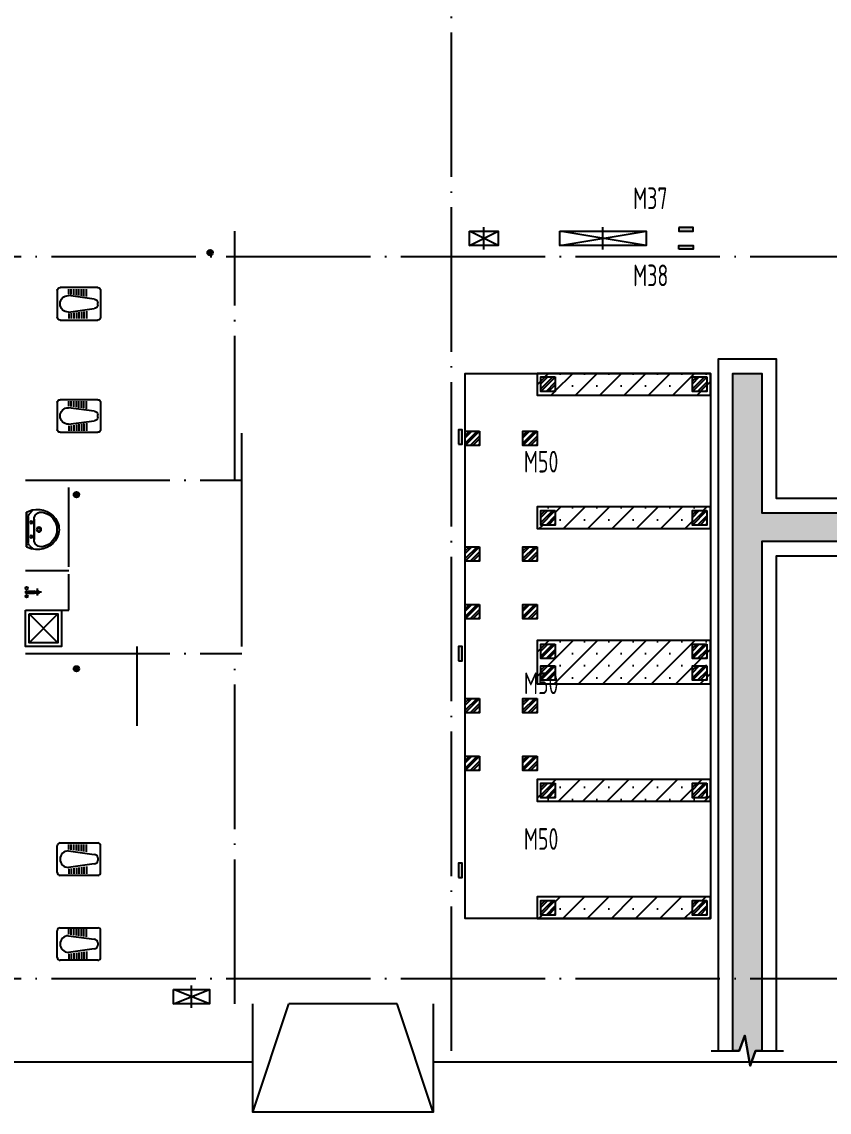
# Model space of a CAD drawing. Extents: x 93518 to 937116, y -359949 to 58022.
# Drawn here: x 725905 to 737088, y -107294 to -92196 of the extents above; entities that cross this region are included whole.
import ezdxf

# ---------------------------------------------------------------- set-up
doc = ezdxf.new("R2010")
doc.units = 0
doc.header["$LTSCALE"] = 1000
doc.header["$MEASUREMENT"] = 0
doc.linetypes.add('DOTE', pattern=[2.42, 2, -0.2, 0.02, -0.2])
doc.layers.get('0').update_dxf_attribs({"linetype": 'CONTINUOUS'})
for name, color, linetype in [('5', 3, 'CONTINUOUS'), ('DIM_SYMB', 3, 'CONTINUOUS'), ('DOTE', 8, 'DOTE'), ('G沟道', 4, 'CONTINUOUS'), ('PUB_TEXT', 7, 'CONTINUOUS'), ('STAIR', 2, 'CONTINUOUS'), ('water', 2, 'CONTINUOUS'), ('WINDOW', 4, 'CONTINUOUS'), ('排水', 25, 'CONTINUOUS'), ('洁具', 253, 'CONTINUOUS'), ('设备层', 8, 'CONTINUOUS'), ('设备间', 13, 'CONTINUOUS')]:
    doc.layers.add(name, color=color, linetype=linetype)
doc.styles.add('DIM_FONT', font='simplex.shx', dxfattribs={"width": 0.7, "bigfont": 'gbcbig.shx'})
doc.styles.get("Standard").update_dxf_attribs({"font": 'GBENOR', "bigfont": 'GBCBIG'})
doc.styles.add('TSSD_Rein', font='Tssdeng.shx', dxfattribs={"width": 0.7, "bigfont": 'tssdchn.shx'})

# ---------------------------------------------------------------- blocks, each defined once
blk = doc.blocks.new('$plan$00002219')
at = {"layer": '5', "color": 7, "linetype": 'Continuous'}
for p, q in [((-225, 40), (-225, 560)), ((185, 600), (-185, 600)), ((-115, 157), (-66, 513)), ((-17, 560), (17, 560)), ((66, 513), (115, 157)), ((225, 560), (225, 40)), ((-101, 405), (-205, 405)), ((-106, 370), (-205, 370)), ((-111, 335), (-205, 335)), ((101, 405), (205, 405)), ((106, 370), (205, 370)), ((111, 335), (205, 335)), ((-115, 300), (-205, 300)), ((-120, 265), (-205, 265)), ((-125, 230), (-205, 230)), ((-130, 195), (-205, 195)), ((-135, 160), (-205, 160)), ((115, 300), (205, 300)), ((120, 265), (205, 265)), ((125, 230), (205, 230)), ((130, 195), (205, 195)), ((135, 160), (205, 160)), ((185, 0), (-185, 0))]:
    blk.add_line(p, q, dxfattribs=at)
for centre, start, end in [((-185, 560), 90, 180), ((185, 560), 0, 90), ((-185, 40), 180, 270), ((185, 40), 270, 0)]:
    blk.add_arc(centre, 40, start, end, dxfattribs=at)
for centre, major_axis, ratio, start_param, end_param in [((-17, 513), (-48.6, 0), 0.967078, 4.712394, 6.28319), ((17, 513), (-48.6, 0), 0.967079, 3.141597, 4.712394), ((0, 157), (0, -117), 0.982906, 4.712385, 6.283181), ((0, 157), (0, -117), 0.982906, 6.283179, 7.853975)]:
    blk.add_ellipse(centre, major_axis=major_axis, ratio=ratio, start_param=start_param, end_param=end_param, dxfattribs=at)
blk = doc.blocks.new('_E13BKY')
blk.add_blockref('$plan$00002219', (316, 43))
at = {"flags": 9}
for tag in ['XSIZE', 'YSIZE']:
    blk.add_attdef(tag, (0, 0), '', height=0.5, dxfattribs=at)
blk = doc.blocks.new('_E0XHE')
at = {"xscale": -1, "rotation": 180}
blk.add_blockref('_E13BKY', (6, 601), dxfattribs=at)
at = {"style": 'DIM_FONT', "width": 0.8, "flags": 9}
for tag in ['XSIZE', 'YSIZE']:
    blk.add_attdef(tag, (0, 0), '', height=0.5, dxfattribs=at)
blk = doc.blocks.new('M_E6')
for p, q in [((240, 0), (-240, 0)), ((-237, 0), (239, 0)), ((240, 0), (270, -79)), ((-213, -36), (-271, -91)), ((-240, 0), (-270, -79)), ((-179, -23), (181, -23)), ((141, -105), (-141, -105)), ((-141, -105), (141, -105)), ((217, -37), (274, -95))]:
    blk.add_line(p, q)
for centre, radius in [((-99, -65), 16.3), ((2, -172), 31.6), ((2, -172), 23), ((101, -65), 16.3)]:
    blk.add_circle(centre, radius)
for centre, radius, start, end in [((28, -152), 307, 166.1751, 244.7296), ((-141, -205), 100, 90, 190.5602), ((-179, -73), 50, 90, 133.181), ((-28, -152), 307, 297.0639, 13.8249), ((141, -205), 100, 349.4398, 90), ((181, -73), 50, 44.5607, 90), ((0, -179), 243, 190.5602, 349.4398), ((0, -201), 250, 245.8071, 296.4628), ((28, -152), 307, 266.589, 266.5936)]:
    blk.add_arc(centre, radius, start, end)
at = {"width": 0.8, "flags": 9}
for tag in ['XSIZE', 'YSIZE']:
    blk.add_attdef(tag, (0, 0), '', height=0.5, dxfattribs=at)
blk = doc.blocks.new('A$C429848E1')
at = {"layer": 'water'}
h = blk.add_hatch(dxfattribs=at)
h.set_pattern_fill('ANSI31', color=256, scale=20, style=0)
h.set_pattern_definition([(45, (-228444.69, -85757.866), (-22.4506403, 22.4506403), [])])
edge = h.paths.add_edge_path()
edge.add_arc((75, 75), 75, 0, 360)
blk.add_circle((75, 75), 75, dxfattribs=at)
blk = doc.blocks.new('A$C04BF5457')
h = blk.add_hatch()
h.set_pattern_fill('DOTS', color=8, scale=50, style=0)
h.set_pattern_definition([(0, (-247127.87, -30582.82), (39.6875, 79.375), [0, -79.375])])
h.paths.add_polyline_path([(87, 0), (0, 0), (0, 9380), (400, 9380), (400, 7450), (21270, 7450), (21270, 7050), (400, 7050), (400, 0), (312, 0), (238, -210), (164, 210)])
at = {"layer": 'DIM_SYMB'}
blk.add_lwpolyline([(-300, 0), (87, 0), (164, 210), (238, -210), (312, 0), (700, 0)], dxfattribs=at)
at = {"layer": 'G沟道', "color": 8}
blk.add_lwpolyline([(-200, 0), (-200, 9580), (600, 9580), (600, 7650), (21470, 7650), (21470, 6850), (600, 6850), (600, 0)], dxfattribs=at)
at = {"layer": 'G沟道'}
blk.add_lwpolyline([(87, 0), (0, 0), (0, 9380), (400, 9380), (400, 7450), (21270, 7450), (21270, 7050), (400, 7050), (400, 0), (312, 0), (238, -210), (164, 210)], close=True, dxfattribs=at)
blk = doc.blocks.new('A$C1F59260A')
h = blk.add_hatch()
h.set_pattern_fill('SACNCR', color=8, scale=200, style=0)
h.set_pattern_definition([(45, (-244417.87, -32412.82), (-168.3798, 168.3798), []), (45, (-244249.49, -32412.82), (-168.3798, 168.3798), [0, -238.125])])
h.paths.add_polyline_path([(2400, 0), (2400, 300), (0, 300), (0, 0)])
h.paths.add_polyline_path([(250, 50), (50, 50), (50, 250), (250, 250)], flags=16)
h.paths.add_polyline_path([(2150, 250), (2350, 250), (2350, 50), (2150, 50)], flags=16)
h.paths.add_polyline_path([(0, 1925), (0, 1625), (2400, 1625), (2400, 1925)])
h.paths.add_polyline_path([(250, 1675), (50, 1675), (50, 1875), (250, 1875)], flags=16)
h.paths.add_polyline_path([(2150, 1875), (2350, 1875), (2350, 1675), (2150, 1675)], flags=16)
h.paths.add_polyline_path([(0, 3850), (0, 3250), (2400, 3250), (2400, 3850)])
h.paths.add_polyline_path([(2150, 3800), (2350, 3800), (2350, 3600), (2150, 3600)], flags=16)
h.paths.add_polyline_path([(2150, 3500), (2350, 3500), (2350, 3300), (2150, 3300)], flags=16)
h.paths.add_polyline_path([(250, 3600), (50, 3600), (50, 3800), (250, 3800)], flags=16)
h.paths.add_polyline_path([(250, 3500), (250, 3300), (50, 3300), (50, 3500)], flags=16)
h.paths.add_polyline_path([(0, 5700), (0, 5400), (2400, 5400), (2400, 5700)])
h.paths.add_polyline_path([(250, 5450), (50, 5450), (50, 5650), (250, 5650)], flags=16)
h.paths.add_polyline_path([(2150, 5650), (2350, 5650), (2350, 5450), (2150, 5450)], flags=16)
h.paths.add_polyline_path([(0, 7550), (0, 7250), (2400, 7250), (2400, 7550)])
h.paths.add_polyline_path([(2150, 7500), (2350, 7500), (2350, 7300), (2150, 7300)], flags=16)
h.paths.add_polyline_path([(250, 7500), (250, 7300), (50, 7300), (50, 7500)], flags=16)
h = blk.add_hatch()
h.set_pattern_fill('金属', color=8, scale=30, style=0)
h.set_pattern_definition([(45, (-244417.866, -25162.82), (-53.033009, 53.033009), []), (45, (-244382.51, -25162.82), (-53.033009, 53.033009), [])])
h.paths.add_polyline_path([(250, 7500), (250, 7300), (50, 7300), (50, 7500)])
h = blk.add_hatch()
h.set_pattern_fill('金属', color=8, scale=30, style=0)
h.set_pattern_definition([(45, (-242317.866, -25162.82), (-53.033009, 53.033009), []), (45, (-242282.51, -25162.82), (-53.033009, 53.033009), [])])
h.paths.add_polyline_path([(2350, 7500), (2350, 7300), (2150, 7300), (2150, 7500)])
h = blk.add_hatch()
h.set_pattern_fill('金属', color=8, scale=30, style=0)
h.set_pattern_definition([(45, (-245467.866, -25912.82), (-53.033009, 53.033009), []), (45, (-245432.51, -25912.82), (-53.033009, 53.033009), [])])
h.paths.add_polyline_path([(-800, 6750), (-800, 6550), (-1000, 6550), (-1000, 6750)])
h = blk.add_hatch()
h.set_pattern_fill('金属', color=8, scale=30, style=0)
h.set_pattern_definition([(45, (-244667.866, -25912.82), (-53.033009, 53.033009), []), (45, (-244632.51, -25912.82), (-53.033009, 53.033009), [])])
h.paths.add_polyline_path([(0, 6750), (0, 6550), (-200, 6550), (-200, 6750)])
h = blk.add_hatch()
h.set_pattern_fill('金属', color=8, scale=30, style=0)
h.set_pattern_definition([(45, (-244417.87, -27012.82), (-53.033009, 53.033009), []), (45, (-244382.51, -27012.82), (-53.033009, 53.033009), [])])
h.paths.add_polyline_path([(250, 5650), (250, 5450), (50, 5450), (50, 5650)])
h = blk.add_hatch()
h.set_pattern_fill('金属', color=8, scale=30, style=0)
h.set_pattern_definition([(45, (-242317.87, -27012.82), (-53.033009, 53.033009), []), (45, (-242282.51, -27012.82), (-53.033009, 53.033009), [])])
h.paths.add_polyline_path([(2350, 5650), (2350, 5450), (2150, 5450), (2150, 5650)])
h = blk.add_hatch()
h.set_pattern_fill('金属', color=8, scale=30, style=0)
h.set_pattern_definition([(45, (-245467.866, -27512.82), (-53.033009, 53.033009), []), (45, (-245432.51, -27512.82), (-53.033009, 53.033009), [])])
h.paths.add_polyline_path([(-800, 5150), (-800, 4950), (-1000, 4950), (-1000, 5150)])
h = blk.add_hatch()
h.set_pattern_fill('金属', color=8, scale=30, style=0)
h.set_pattern_definition([(45, (-244667.866, -27512.82), (-53.033009, 53.033009), []), (45, (-244632.51, -27512.82), (-53.033009, 53.033009), [])])
h.paths.add_polyline_path([(0, 5150), (0, 4950), (-200, 4950), (-200, 5150)])
h = blk.add_hatch()
h.set_pattern_fill('金属', color=8, scale=30, style=0)
h.set_pattern_definition([(45, (-245467.866, -28312.82), (-53.033009, 53.033009), []), (45, (-245432.51, -28312.82), (-53.033009, 53.033009), [])])
h.paths.add_polyline_path([(-800, 4350), (-800, 4150), (-1000, 4150), (-1000, 4350)])
h = blk.add_hatch()
h.set_pattern_fill('金属', color=8, scale=30, style=0)
h.set_pattern_definition([(45, (-244667.866, -28312.82), (-53.033009, 53.033009), []), (45, (-244632.51, -28312.82), (-53.033009, 53.033009), [])])
h.paths.add_polyline_path([(0, 4350), (0, 4150), (-200, 4150), (-200, 4350)])
h = blk.add_hatch()
h.set_pattern_fill('金属', color=8, scale=30, style=0)
h.set_pattern_definition([(45, (-244417.866, -28862.82), (-53.033009, 53.033009), []), (45, (-244382.51, -28862.82), (-53.033009, 53.033009), [])])
h.paths.add_polyline_path([(250, 3800), (250, 3600), (50, 3600), (50, 3800)])
h = blk.add_hatch()
h.set_pattern_fill('金属', color=8, scale=30, style=0)
h.set_pattern_definition([(45, (-242317.866, -28862.82), (-53.033009, 53.033009), []), (45, (-242282.51, -28862.82), (-53.033009, 53.033009), [])])
h.paths.add_polyline_path([(2350, 3800), (2350, 3600), (2150, 3600), (2150, 3800)])
h = blk.add_hatch()
h.set_pattern_fill('金属', color=8, scale=30, style=0)
h.set_pattern_definition([(45, (-244417.866, -29162.82), (-53.033009, 53.033009), []), (45, (-244382.51, -29162.82), (-53.033009, 53.033009), [])])
h.paths.add_polyline_path([(250, 3500), (250, 3300), (50, 3300), (50, 3500)])
h = blk.add_hatch()
h.set_pattern_fill('金属', color=8, scale=30, style=0)
h.set_pattern_definition([(45, (-242317.866, -29162.82), (-53.033009, 53.033009), []), (45, (-242282.51, -29162.82), (-53.033009, 53.033009), [])])
h.paths.add_polyline_path([(2350, 3500), (2350, 3300), (2150, 3300), (2150, 3500)])
h = blk.add_hatch()
h.set_pattern_fill('金属', color=8, scale=30, style=0)
h.set_pattern_definition([(45, (-245467.866, -29612.82), (-53.033009, 53.033009), []), (45, (-245432.51, -29612.82), (-53.033009, 53.033009), [])])
h.paths.add_polyline_path([(-800, 3050), (-800, 2850), (-1000, 2850), (-1000, 3050)])
h = blk.add_hatch()
h.set_pattern_fill('金属', color=8, scale=30, style=0)
h.set_pattern_definition([(45, (-244667.866, -29612.82), (-53.033009, 53.033009), []), (45, (-244632.51, -29612.82), (-53.033009, 53.033009), [])])
h.paths.add_polyline_path([(0, 3050), (0, 2850), (-200, 2850), (-200, 3050)])
h = blk.add_hatch()
h.set_pattern_fill('金属', color=8, scale=30, style=0)
h.set_pattern_definition([(45, (-245467.866, -30412.82), (-53.033009, 53.033009), []), (45, (-245432.51, -30412.82), (-53.033009, 53.033009), [])])
h.paths.add_polyline_path([(-800, 2250), (-800, 2050), (-1000, 2050), (-1000, 2250)])
h = blk.add_hatch()
h.set_pattern_fill('金属', color=8, scale=30, style=0)
h.set_pattern_definition([(45, (-244667.866, -30412.82), (-53.033009, 53.033009), []), (45, (-244632.51, -30412.82), (-53.033009, 53.033009), [])])
h.paths.add_polyline_path([(0, 2250), (0, 2050), (-200, 2050), (-200, 2250)])
h = blk.add_hatch()
h.set_pattern_fill('金属', color=8, scale=30, style=0)
h.set_pattern_definition([(45, (-244417.87, -30787.82), (-53.033009, 53.033009), []), (45, (-244382.51, -30787.82), (-53.033009, 53.033009), [])])
h.paths.add_polyline_path([(250, 1875), (250, 1675), (50, 1675), (50, 1875)])
h = blk.add_hatch()
h.set_pattern_fill('金属', color=8, scale=30, style=0)
h.set_pattern_definition([(45, (-242317.87, -30787.82), (-53.033009, 53.033009), []), (45, (-242282.51, -30787.82), (-53.033009, 53.033009), [])])
h.paths.add_polyline_path([(2350, 1875), (2350, 1675), (2150, 1675), (2150, 1875)])
h = blk.add_hatch()
h.set_pattern_fill('金属', color=8, scale=30, style=0)
h.set_pattern_definition([(45, (-244417.87, -32412.82), (-53.033009, 53.033009), []), (45, (-244382.51, -32412.82), (-53.033009, 53.033009), [])])
h.paths.add_polyline_path([(250, 250), (250, 50), (50, 50), (50, 250)])
h = blk.add_hatch()
h.set_pattern_fill('金属', color=8, scale=30, style=0)
h.set_pattern_definition([(45, (-242317.87, -32412.82), (-53.033009, 53.033009), []), (45, (-242282.51, -32412.82), (-53.033009, 53.033009), [])])
h.paths.add_polyline_path([(2350, 250), (2350, 50), (2150, 50), (2150, 250)])
at = {"color": 8}
for points in [[(2400, 0), (-1000, 0), (-1000, 7550), (2400, 7550)], [(2400, 7550), (0, 7550), (0, 7250), (2400, 7250)], [(250, 7500), (250, 7300), (50, 7300), (50, 7500)], [(2350, 7500), (2350, 7300), (2150, 7300), (2150, 7500)], [(-800, 6750), (-800, 6550), (-1000, 6550), (-1000, 6750)], [(0, 6750), (0, 6550), (-200, 6550), (-200, 6750)], [(2400, 5700), (0, 5700), (0, 5400), (2400, 5400)], [(250, 5650), (250, 5450), (50, 5450), (50, 5650)], [(2350, 5650), (2350, 5450), (2150, 5450), (2150, 5650)], [(-800, 5150), (-800, 4950), (-1000, 4950), (-1000, 5150)], [(0, 5150), (0, 4950), (-200, 4950), (-200, 5150)], [(-800, 4350), (-800, 4150), (-1000, 4150), (-1000, 4350)], [(0, 4350), (0, 4150), (-200, 4150), (-200, 4350)], [(2400, 3850), (0, 3850), (0, 3250), (2400, 3250)], [(250, 3800), (250, 3600), (50, 3600), (50, 3800)], [(2350, 3800), (2350, 3600), (2150, 3600), (2150, 3800)], [(250, 3500), (250, 3300), (50, 3300), (50, 3500)], [(2350, 3500), (2350, 3300), (2150, 3300), (2150, 3500)], [(-800, 3050), (-800, 2850), (-1000, 2850), (-1000, 3050)], [(0, 3050), (0, 2850), (-200, 2850), (-200, 3050)], [(-800, 2250), (-800, 2050), (-1000, 2050), (-1000, 2250)], [(0, 2250), (0, 2050), (-200, 2050), (-200, 2250)], [(2400, 1925), (0, 1925), (0, 1625), (2400, 1625)], [(250, 1875), (250, 1675), (50, 1675), (50, 1875)], [(2350, 1875), (2350, 1675), (2150, 1675), (2150, 1875)], [(2400, 300), (0, 300), (0, 0), (2400, 0)], [(250, 250), (250, 50), (50, 50), (50, 250)], [(2350, 250), (2350, 50), (2150, 50), (2150, 250)]]:
    blk.add_lwpolyline(points, close=True, dxfattribs=at)

msp = doc.modelspace()

# ---------------------------------------------------------------- hatches: boundary and pattern name
for points in [[(735204.6, -95094.5), (735204.6, -95044.5), (735004.6, -95044.5), (735004.6, -95094.5)], [(735004.6, -95294.5), (735004.6, -95344.5), (735204.6, -95344.5), (735204.6, -95294.5)], [(732004.6, -97844.5), (731954.6, -97844.5), (731954.6, -98044.5), (732004.6, -98044.5)], [(732004.6, -100844.5), (731954.6, -100844.5), (731954.6, -101044.5), (732004.6, -101044.5)], [(732004.6, -103844.5), (731954.6, -103844.5), (731954.6, -104044.5), (732004.6, -104044.5)]]:
    msp.add_hatch(color=6).paths.add_polyline_path(points)

# ---------------------------------------------------------------- linework, layer by layer
at = {"color": 6}
for p, q in [((732104.8, -95294.5), (732504.4, -95094.5)), ((732504.4, -95294.5), (732104.8, -95094.5)), ((732304.6, -95349.4), (732304.6, -95039.6)), ((733354.8, -95294.5), (734554.4, -95094.5)), ((734554.4, -95294.5), (733354.8, -95094.5)), ((733954.6, -95349.4), (733954.6, -95039.6)), ((726554.6, -99744.5), (726554.6, -98644.5)), ((726554.6, -100344.5), (726554.6, -99844.5)), ((725954.6, -100344.5), (726554.6, -100344.5)), ((728004.8, -105794.5), (728504.4, -105594.5)), ((728504.4, -105794.5), (728004.8, -105594.5)), ((728254.6, -105849.4), (728254.6, -105539.6))]:
    msp.add_line(p, q, dxfattribs=at)
at = {"color": 4}
for p, q in [((726004.6, -100394.5), (726404.6, -100794.5)), ((726004.6, -100794.5), (726404.6, -100394.5))]:
    msp.add_line(p, q, dxfattribs=at)
at = {"color": 6}
for points in [[(732104.8, -95094.5), (732504.4, -95094.5), (732504.4, -95294.5), (732104.8, -95294.5), (732104.8, -95094.5)], [(733354.8, -95094.5), (734554.4, -95094.5), (734554.4, -95294.5), (733354.8, -95294.5), (733354.8, -95094.5)], [(735004.6, -95044.5), (735004.6, -95094.5), (735204.6, -95094.5), (735204.6, -95044.5), (735004.6, -95044.5)], [(735004.6, -95344.5), (735004.6, -95294.5), (735204.6, -95294.5), (735204.6, -95344.5), (735004.6, -95344.5)], [(731954.6, -98044.5), (732004.6, -98044.5), (732004.6, -97844.5), (731954.6, -97844.5), (731954.6, -98044.5)], [(731954.6, -101044.5), (732004.6, -101044.5), (732004.6, -100844.5), (731954.6, -100844.5), (731954.6, -101044.5)], [(731954.6, -104044.5), (732004.6, -104044.5), (732004.6, -103844.5), (731954.6, -103844.5), (731954.6, -104044.5)], [(728004.8, -105594.5), (728504.4, -105594.5), (728504.4, -105794.5), (728004.8, -105794.5), (728004.8, -105594.5)]]:
    msp.add_lwpolyline(points, dxfattribs=at)
at = {"color": 4}
for points in [[(725954.6, -100344.5), (726454.6, -100344.5), (726454.6, -100844.5), (725954.6, -100844.5)], [(726004.6, -100394.5), (726404.6, -100394.5), (726404.6, -100794.5), (726004.6, -100794.5)]]:
    msp.add_lwpolyline(points, close=True, dxfattribs=at)
at = {"layer": 'DOTE'}
for p, q in [((731854.6, -106444.5), (731854.6, -72444.5)), ((728854.6, -98544.5), (728854.6, -95094.5)), ((694854.6, -95444.5), (758854.6, -95444.5)), ((725954.6, -98544.5), (728954.6, -98544.5)), ((725954.6, -99794.5), (726554.6, -99794.5)), ((727504.6, -101944.6), (727504.6, -100844.5)), ((725954.6, -100944.5), (728954.6, -100944.5)), ((728854.6, -105794.5), (728854.6, -101044.5)), ((694854.6, -105444.5), (758854.6, -105444.5))]:
    msp.add_line(p, q, dxfattribs=at)
at = {"layer": 'STAIR', "color": 2}
for p, q in [((729104.6, -107294.5), (729604.6, -105794.5)), ((731604.6, -107294.5), (731104.6, -105794.5))]:
    msp.add_line(p, q, dxfattribs=at)
msp.add_lwpolyline([(731604.6, -105794.5), (731604.6, -107294.5), (729104.6, -107294.5), (729104.6, -105794.5)], dxfattribs=at)
at = {"layer": 'WINDOW'}
for p, q in [((728954.6, -100844.5), (728954.6, -97894.5)), ((731104.6, -105794.5), (729604.6, -105794.5))]:
    msp.add_line(p, q, dxfattribs=at)
at = {"layer": '排水'}
for p, q in [((725604.6, -106597.6), (729104.6, -106598)), ((731604.6, -106598.3), (738604.6, -106599))]:
    msp.add_line(p, q, dxfattribs=at)
at = {"layer": '洁具'}
for p, q in [((725954.6, -100081), (725954.6, -100108)), ((725954.6, -100081), (726076.1, -100081)), ((725959.5, -100081), (725959.5, -100108)), ((725961.1, -100081), (725961.1, -100108)), ((725965.3, -100081), (725965.3, -100108)), ((725969.9, -100081), (725969.9, -100108)), ((725971.7, -100081), (725971.7, -100108)), ((725978.5, -100081), (725978.5, -100108)), ((725981.2, -100081), (725981.2, -100108)), ((725990.8, -100081), (725990.8, -100108)), ((725996.2, -100081), (725996.2, -100108)), ((726175.6, -100094.5), (726070.4, -100094.5)), ((726122.1, -100140.5), (726122.1, -100043.3)), ((725954.6, -100108), (726076.1, -100108))]:
    msp.add_line(p, q, dxfattribs=at)
for centre, radius in [((725971.5, -100038.2), 16.9), ((726122.1, -100094.5), 22.5), ((725971.5, -100150.7), 16.9)]:
    msp.add_circle(centre, radius, dxfattribs=at)
msp.add_arc((726076.1, -100094.5), 13.5, 270, 90, dxfattribs=at)

# ---------------------------------------------------------------- block references
at = {"layer": 'water', "xscale": 0.5, "yscale": 0.5, "zscale": 0.5}
for p in [(728475.8, -95430), (726624.2, -98781), (726624.7, -101191.7)]:
    msp.add_blockref('A$C429848E1', p, dxfattribs=at)
at = {"layer": '设备层'}
for name, p in [('A$C04BF5457', (735754.6, -106444.5)), ('A$C1F59260A', (733044.6, -104614.5))]:
    msp.add_blockref(name, p, dxfattribs=at)
at = {"layer": '设备间', "rotation": 90}
for p in [(726953.6, -96423.3, 0), (726953.6, -97976.3, 0)]:
    msp.add_blockref('_E0XHE', p, dxfattribs=at)
at = {"layer": '设备间', "xscale": -1, "rotation": 90}
for name, p in [('M_E6', (725969.6, -99225.5)), ('_E0XHE', (726953.6, -103468.7, 0)), ('_E0XHE', (726953.6, -104644.4, 0))]:
    msp.add_blockref(name, p, dxfattribs=at)

# ---------------------------------------------------------------- texts
at = {"layer": 'PUB_TEXT', "color": 6, "style": 'TSSD_Rein', "width": 0.7}
for s, p in [('M37', (734372.3, -94789.7)), ('M38', (734372.3, -95857.5)), ('M50', (732858.4, -98437)), ('M50', (732858.4, -101505.7)), ('M50', (732858.4, -103661.4))]:
    msp.add_text(s, height=300, dxfattribs=at).set_placement(p)

doc.saveas('drawing.dxf')
